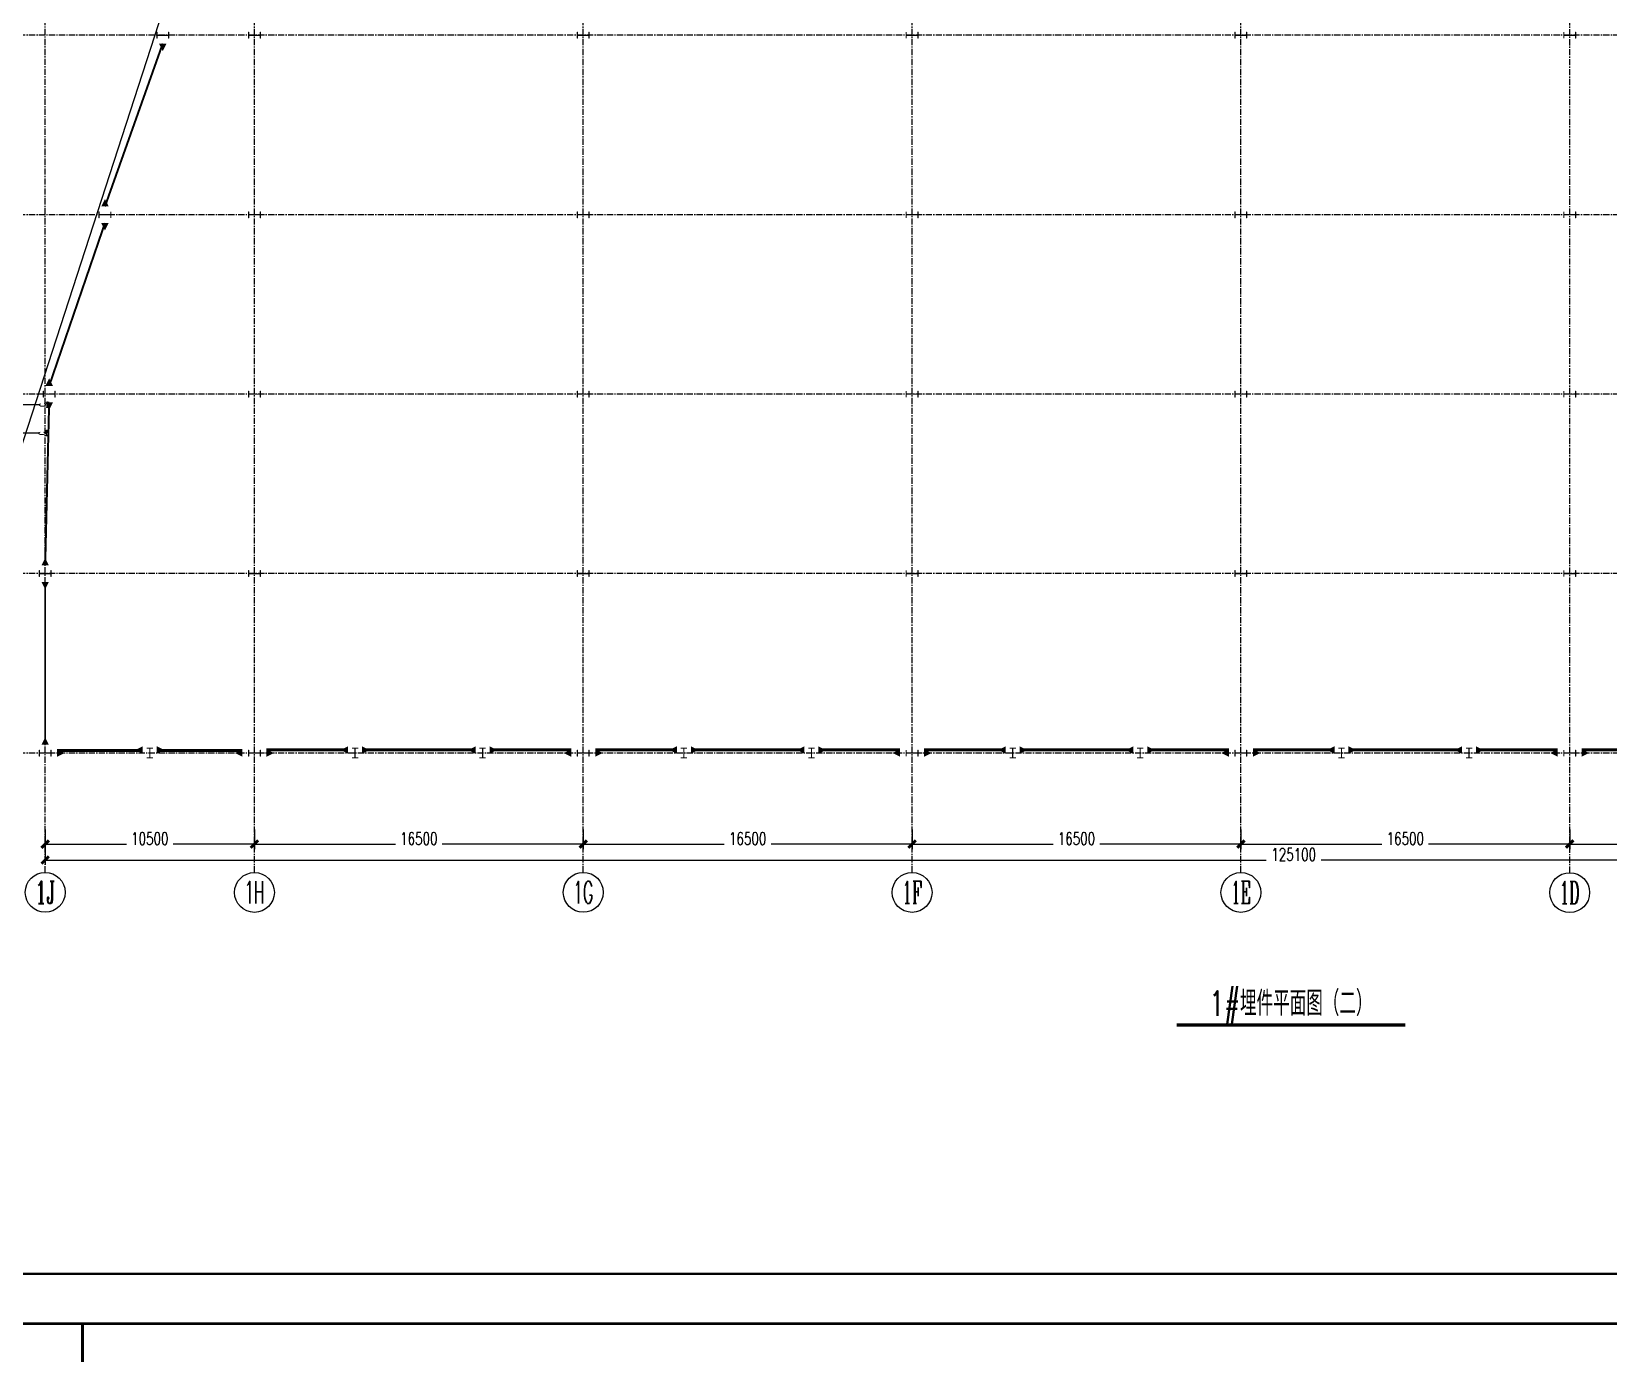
# Model space of a CAD drawing. Extents: x 782294 to 1727252, y -631030 to 17645.
# Drawn here: x 1220017 to 1299147, y -276049 to -209742 of the extents above; entities that cross this region are included whole.
import ezdxf
from ezdxf.enums import TextEntityAlignment as Align

# ---------------------------------------------------------------- set-up
doc = ezdxf.new("R2010")
doc.units = 0
doc.linetypes.add('CENTER', pattern=[2, 1.25, -0.25, 0.25, -0.25])
doc.layers.get('Defpoints').update_dxf_attribs({"color": 210})
for name, color, linetype in [('!ZN1-标注-173', 173, 'Continuous'), ('!ZN3-铝板幕墙-3', 3, 'Continuous'), ('!ZN5-钢材断面-2', 2, 'Continuous'), ('0-cxFrame', 155, 'Continuous'), ('30预埋件', 30, 'Continuous'), ('3符号', 3, 'Continuous'), ('DIM', 173, 'Continuous'), ('DOTE', 1, 'CENTER')]:
    doc.layers.add(name, color=color, linetype=linetype)
for name, color, linetype, lineweight in [('0-cxText', 131, 'Continuous', 25), ('S-bea', 40, 'Continuous', 0), ('S-col', 2, 'Continuous', 0), ('梁', 4, 'Continuous', 18), ('细线', 11, 'Continuous', 9)]:
    doc.layers.add(name, color=color, linetype=linetype, lineweight=lineweight)
doc.styles.add('_TCH_AXIS', font='COMPLEX', dxfattribs={"bigfont": 'GBCBIG'})
doc.styles.add('cx_tuming', font='simhei.ttf')
doc.styles.add('cx_tuqian1', font='')
doc.styles.add('DHTEXT-1', font='romans.shx', dxfattribs={"width": 0.7, "bigfont": 'chinese.shx'})
doc.styles.add('卓越符号', font='ROMANS.shx', dxfattribs={"width": 0.7, "bigfont": 'CHINESE.shx'})
doc.styles.add('黑体', font='simhei.ttf', dxfattribs={"height": 12})
doc.styles.get('cx_tuqian1').set_extended_font_data('SimSun')
doc.dimstyles.new('ZN175', dxfattribs={"dimscale": 175, "dimtxt": 2.5, "dimasz": 1.5, "dimexe": 1, "dimexo": 2, "dimgap": 0.9, "dimtad": 1, "dimdec": 0, "dimdsep": 46, "dimtxsty": 'DHTEXT-1', "dimblk": 'ARCHTICK', "dimcen": 2.5, "dimclrd": 173, "dimclre": 173, "dimclrt": 7, "dimazin": 2, "dimtfac": 1, "dimtdec": 0, "dimtix": 1, "dimtmove": 2, "dimatfit": 3, "dimfxl": 0, "dimtolj": 1, "dimtzin": 0, "dimarcsym": 0})
doc.dimstyles.new('ZN250', dxfattribs={"dimscale": 250, "dimtxt": 2.5, "dimasz": 1.5, "dimexe": 1, "dimexo": 2, "dimgap": 0.9, "dimtad": 1, "dimdec": 0, "dimdsep": 46, "dimtxsty": 'DHTEXT-1', "dimblk": 'ARCHTICK', "dimcen": 2.5, "dimclrd": 173, "dimclre": 173, "dimclrt": 7, "dimazin": 2, "dimtfac": 1, "dimtdec": 0, "dimtix": 1, "dimtmove": 2, "dimatfit": 3, "dimfxl": 0, "dimarcsym": 0})

# ---------------------------------------------------------------- blocks, each defined once
blk = doc.blocks.new('TK22.A1 L(Dragon)')
at = {"layer": '0-cxFrame', "color": 7, "const_width": 0.5}
blk.add_lwpolyline([(0, 0), (-841, 0), (-841, 594), (0, 594)], close=True, dxfattribs=at)
at = {"layer": '0-cxFrame', "const_width": 0.5}
blk.add_lwpolyline([(-80, 10), (-821, 10), (-821, 584), (-80, 584)], close=True, dxfattribs=at)
at = {"style": '黑体', "flags": 4}
blk.add_attdef('图幅', text='', height=3.3, dxfattribs=at).set_placement((-40, 3), align=Align.RIGHT)
at = {"layer": '0-cxText', "flags": 4}
for tag, height, style, p in [('建设单位', 3.5, 'cx_tuming', (-45, 240)), ('项目名称', 3.5, 'cx_tuming', (-45, 210)), ('子项名称', 3.5, 'cx_tuming', (-45, 180)), ('工程编号', 3.3, 'cx_tuqian1', (-35, 165)), ('图名1', 3.5, 'cx_tuming', (-45, 87)), ('图名2', 3.5, 'cx_tuming', (-45, 79)), ('图名3', 3.5, 'cx_tuming', (-45, 71)), ('出图日期', 3.3, 'cx_tuqian1', (-39, 60)), ('专业', 3.3, 'cx_tuqian1', (-55, 52)), ('图号', 3.3, 'cx_tuqian1', (-55, 44)), ('版次', 3.3, 'cx_tuqian1', (-20, 44))]:
    blk.add_attdef(tag, text='', height=height, dxfattribs=dict(at, style=style)).set_placement(p, align=Align.MIDDLE)
at = {"layer": 'Defpoints', "color": 6, "flags": 4}
for tag, height, style, p in [('tufu', 3.3, '黑体', (-12, 12)), ('dwfname', 4, 'cx_tuqian1', (-80, 3))]:
    blk.add_attdef(tag, text='', height=height, dxfattribs=dict(at, style=style)).set_placement(p, align=Align.RIGHT)
blk = doc.blocks.new('_ArchTick')
at = {"color": 0, "linetype": 'ByBlock', "const_width": 0.4}
blk.add_lwpolyline([(-0.5, -0.5), (0.5, 0.5)], dxfattribs=at)
blk = doc.blocks.new('*D1373')
at = {"layer": 'Defpoints', "color": 0, "ltscale": 2500, "transparency": 16777216}
for p in [(0, -3340), (10500, -3340), (10500, -4567)]:
    blk.add_point(p, dxfattribs=at)
at = {"layer": 'DIM', "color": 173, "linetype": 'ByBlock', "lineweight": -2, "ltscale": 2500, "transparency": 16777216}
for p, q in [((0, -3840), (0, -4817)), ((10500, -3840), (10500, -4817)), ((0, -4567), (4077, -4567)), ((10500, -4567), (6423, -4567))]:
    blk.add_line(p, q, dxfattribs=at)
at = {"layer": 'DIM', "color": 173, "lineweight": -2, "ltscale": 2500, "transparency": 16777216, "xscale": 375, "yscale": 375, "zscale": 375, "rotation": 180}
blk.add_blockref('_ArchTick', (0, -4567), dxfattribs=at)
at = {"layer": 'DIM', "color": 173, "lineweight": -2, "ltscale": 2500, "transparency": 16777216, "xscale": 375, "yscale": 375, "zscale": 375}
blk.add_blockref('_ArchTick', (10500, -4567), dxfattribs=at)
at = {"layer": 'DIM', "color": 7, "ltscale": 2500, "transparency": 16777216, "insert": (5250, -4292), "char_height": 625, "attachment_point": 5, "style": 'DHTEXT-1'}
blk.add_mtext('10500', dxfattribs=at)
blk = doc.blocks.new('*D1374')
at = {"layer": 'Defpoints', "color": 0, "ltscale": 2500, "transparency": 16777216}
for p in [(10500, -3340), (27000, -3340), (27000, -4567)]:
    blk.add_point(p, dxfattribs=at)
at = {"layer": 'DIM', "color": 173, "linetype": 'ByBlock', "lineweight": -2, "ltscale": 2500, "transparency": 16777216}
for p, q in [((10500, -3840), (10500, -4817)), ((27000, -3840), (27000, -4817)), ((10500, -4567), (17577, -4567)), ((27000, -4567), (19923, -4567))]:
    blk.add_line(p, q, dxfattribs=at)
at = {"layer": 'DIM', "color": 173, "lineweight": -2, "ltscale": 2500, "transparency": 16777216, "xscale": 375, "yscale": 375, "zscale": 375, "rotation": 180}
blk.add_blockref('_ArchTick', (10500, -4567), dxfattribs=at)
at = {"layer": 'DIM', "color": 173, "lineweight": -2, "ltscale": 2500, "transparency": 16777216, "xscale": 375, "yscale": 375, "zscale": 375}
blk.add_blockref('_ArchTick', (27000, -4567), dxfattribs=at)
at = {"layer": 'DIM', "color": 7, "ltscale": 2500, "transparency": 16777216, "insert": (18750, -4292), "char_height": 625, "attachment_point": 5, "style": 'DHTEXT-1'}
blk.add_mtext('16500', dxfattribs=at)
blk = doc.blocks.new('*D1375')
at = {"layer": 'Defpoints', "color": 0, "ltscale": 2500, "transparency": 16777216}
for p in [(27000, -3340), (43500, -3340), (43500, -4567)]:
    blk.add_point(p, dxfattribs=at)
at = {"layer": 'DIM', "color": 173, "linetype": 'ByBlock', "lineweight": -2, "ltscale": 2500, "transparency": 16777216}
for p, q in [((27000, -3840), (27000, -4817)), ((43500, -3840), (43500, -4817)), ((27000, -4567), (34077, -4567)), ((43500, -4567), (36423, -4567))]:
    blk.add_line(p, q, dxfattribs=at)
at = {"layer": 'DIM', "color": 173, "lineweight": -2, "ltscale": 2500, "transparency": 16777216, "xscale": 375, "yscale": 375, "zscale": 375, "rotation": 180}
blk.add_blockref('_ArchTick', (27000, -4567), dxfattribs=at)
at = {"layer": 'DIM', "color": 173, "lineweight": -2, "ltscale": 2500, "transparency": 16777216, "xscale": 375, "yscale": 375, "zscale": 375}
blk.add_blockref('_ArchTick', (43500, -4567), dxfattribs=at)
at = {"layer": 'DIM', "color": 7, "ltscale": 2500, "transparency": 16777216, "insert": (35250, -4292), "char_height": 625, "attachment_point": 5, "style": 'DHTEXT-1'}
blk.add_mtext('16500', dxfattribs=at)
blk = doc.blocks.new('*D1376')
at = {"layer": 'Defpoints', "color": 0, "ltscale": 2500, "transparency": 16777216}
for p in [(43500, -3340), (60000, -3340), (60000, -4567)]:
    blk.add_point(p, dxfattribs=at)
at = {"layer": 'DIM', "color": 173, "linetype": 'ByBlock', "lineweight": -2, "ltscale": 2500, "transparency": 16777216}
for p, q in [((43500, -3840), (43500, -4817)), ((60000, -3840), (60000, -4817)), ((43500, -4567), (50577, -4567)), ((60000, -4567), (52923, -4567))]:
    blk.add_line(p, q, dxfattribs=at)
at = {"layer": 'DIM', "color": 173, "lineweight": -2, "ltscale": 2500, "transparency": 16777216, "xscale": 375, "yscale": 375, "zscale": 375, "rotation": 180}
blk.add_blockref('_ArchTick', (43500, -4567), dxfattribs=at)
at = {"layer": 'DIM', "color": 173, "lineweight": -2, "ltscale": 2500, "transparency": 16777216, "xscale": 375, "yscale": 375, "zscale": 375}
blk.add_blockref('_ArchTick', (60000, -4567), dxfattribs=at)
at = {"layer": 'DIM', "color": 7, "ltscale": 2500, "transparency": 16777216, "insert": (51750, -4292), "char_height": 625, "attachment_point": 5, "style": 'DHTEXT-1'}
blk.add_mtext('16500', dxfattribs=at)
blk = doc.blocks.new('*D1377')
at = {"layer": 'Defpoints', "color": 0, "ltscale": 2500, "transparency": 16777216}
for p in [(60000, -3340), (76500, -3340), (76500, -4567)]:
    blk.add_point(p, dxfattribs=at)
at = {"layer": 'DIM', "color": 173, "linetype": 'ByBlock', "lineweight": -2, "ltscale": 2500, "transparency": 16777216}
for p, q in [((60000, -3840), (60000, -4817)), ((76500, -3840), (76500, -4817)), ((60000, -4567), (67077, -4567)), ((76500, -4567), (69423, -4567))]:
    blk.add_line(p, q, dxfattribs=at)
at = {"layer": 'DIM', "color": 173, "lineweight": -2, "ltscale": 2500, "transparency": 16777216, "xscale": 375, "yscale": 375, "zscale": 375, "rotation": 180}
blk.add_blockref('_ArchTick', (60000, -4567), dxfattribs=at)
at = {"layer": 'DIM', "color": 173, "lineweight": -2, "ltscale": 2500, "transparency": 16777216, "xscale": 375, "yscale": 375, "zscale": 375}
blk.add_blockref('_ArchTick', (76500, -4567), dxfattribs=at)
at = {"layer": 'DIM', "color": 7, "ltscale": 2500, "transparency": 16777216, "insert": (68250, -4292), "char_height": 625, "attachment_point": 5, "style": 'DHTEXT-1'}
blk.add_mtext('16500', dxfattribs=at)
blk = doc.blocks.new('*D1378')
at = {"layer": 'Defpoints', "color": 0, "ltscale": 2500, "transparency": 16777216}
for p in [(76500, -3340), (93000, -3340), (93000, -4567)]:
    blk.add_point(p, dxfattribs=at)
at = {"layer": 'DIM', "color": 173, "linetype": 'ByBlock', "lineweight": -2, "ltscale": 2500, "transparency": 16777216}
for p, q in [((76500, -3840), (76500, -4817)), ((93000, -3840), (93000, -4817)), ((76500, -4567), (83577, -4567)), ((93000, -4567), (85923, -4567))]:
    blk.add_line(p, q, dxfattribs=at)
at = {"layer": 'DIM', "color": 173, "lineweight": -2, "ltscale": 2500, "transparency": 16777216, "xscale": 375, "yscale": 375, "zscale": 375, "rotation": 180}
blk.add_blockref('_ArchTick', (76500, -4567), dxfattribs=at)
at = {"layer": 'DIM', "color": 173, "lineweight": -2, "ltscale": 2500, "transparency": 16777216, "xscale": 375, "yscale": 375, "zscale": 375}
blk.add_blockref('_ArchTick', (93000, -4567), dxfattribs=at)
at = {"layer": 'DIM', "color": 7, "ltscale": 2500, "transparency": 16777216, "insert": (84750, -4292), "char_height": 625, "attachment_point": 5, "style": 'DHTEXT-1'}
blk.add_mtext('16500', dxfattribs=at)
blk = doc.blocks.new('*D1383')
at = {"layer": 'Defpoints', "color": 0, "ltscale": 2500, "transparency": 16777216}
for p in [(0, -3440), (125100, -3440), (125100, -5367)]:
    blk.add_point(p, dxfattribs=at)
at = {"layer": 'DIM', "color": 173, "linetype": 'ByBlock', "lineweight": -2, "ltscale": 2500, "transparency": 16777216}
for p, q in [((0, -3940), (0, -5617)), ((125100, -3940), (125100, -5617)), ((0, -5367), (61269, -5367)), ((125100, -5367), (64031, -5367))]:
    blk.add_line(p, q, dxfattribs=at)
at = {"layer": 'DIM', "color": 173, "lineweight": -2, "ltscale": 2500, "transparency": 16777216, "xscale": 375, "yscale": 375, "zscale": 375, "rotation": 180}
blk.add_blockref('_ArchTick', (0, -5367), dxfattribs=at)
at = {"layer": 'DIM', "color": 173, "lineweight": -2, "ltscale": 2500, "transparency": 16777216, "xscale": 375, "yscale": 375, "zscale": 375}
blk.add_blockref('_ArchTick', (125100, -5367), dxfattribs=at)
at = {"layer": 'DIM', "color": 7, "ltscale": 2500, "transparency": 16777216, "insert": (62650, -5092), "char_height": 625, "attachment_point": 5, "style": 'DHTEXT-1'}
blk.add_mtext('125100', dxfattribs=at)
blk = doc.blocks.new('卓越-轴号')
blk.add_circle((0, 0), 4)
at = {"color": 0, "style": '_TCH_AXIS', "width": 1.041667, "flags": 8}
blk.add_attdef('A', text='', height=4.48, dxfattribs=at).set_placement((-2, -2.24), (2, -2.24), align=Align.FIT)
blk = doc.blocks.new('20250902091300')
at = {"layer": '细线', "ltscale": 30}
h = blk.add_hatch(color=8, dxfattribs=at)
h.dxf.hatch_style = 1
h.paths.add_polyline_path([(-131, 109), (-131, 121), (-119, 121)])
h = blk.add_hatch(color=8, dxfattribs=at)
h.dxf.hatch_style = 1
h.paths.add_polyline_path([(-131, 34), (-131, 22), (-119, 22)])
h = blk.add_hatch(color=8, dxfattribs=at)
h.dxf.hatch_style = 1
h.paths.add_polyline_path([(131, 109), (131, 121), (119, 121)])
h = blk.add_hatch(color=8, dxfattribs=at)
h.dxf.hatch_style = 1
h.paths.add_polyline_path([(131, 34), (131, 22), (119, 22)])
at = {"layer": '!ZN5-钢材断面-2'}
for p, q in [((-150, 22), (150, 22)), ((-150, 10), (-150, 22)), ((-150, 10), (150, 10)), ((-131, 121), (-131, 22)), ((-119, 121), (-119, 22)), ((119, 121), (119, 22)), ((131, 121), (131, 22)), ((150, 10), (150, 22))]:
    blk.add_line(p, q, dxfattribs=at)
at = {"ltscale": 30}
for points in [[(-131, 109), (-131, 121), (-119, 121)], [(-131, 34), (-131, 22), (-119, 22)], [(131, 109), (131, 121), (119, 121)], [(131, 34), (131, 22), (119, 22)]]:
    blk.add_lwpolyline(points, close=True, dxfattribs=at)
blk = doc.blocks.new('20250903081440')
at = {"ltscale": 50, "rotation": 180}
blk.add_blockref('20250902091300', (0, 10), dxfattribs=at)
at = {"layer": '30预埋件', "style": 'DHTEXT-1', "text_generation_flag": 6, "width": 0.55}
blk.add_attdef('B', (-105, 65), '', height=450, rotation=180, dxfattribs=at)
blk = doc.blocks.new('20250902160431')
at = {"ltscale": 1750, "rotation": 88.59783768856634}
for p in [(82, 17460), (47, 16040)]:
    blk.add_blockref('20250903081440', p, dxfattribs=at).add_auto_attribs({'B': 'c'})
blk = doc.blocks.new('*U293')
at = {"const_width": 0.7}
blk.add_lwpolyline([(-22.96, 0), (22.96, 0)], dxfattribs=at)
at = {"color": 0, "style": '卓越符号', "width": 0.7, "flags": 8}
blk.add_attdef('图名', text='', height=5, dxfattribs=at).set_placement((0, 1.85), align=Align.CENTER)
blk.add_attdef('比例', (25.76, 1.85), '', height=4, dxfattribs=at)
blk = doc.blocks.new('*D1393')
at = {"layer": '!ZN1-标注-173', "color": 173, "linetype": 'ByBlock', "lineweight": -2, "ltscale": 1750, "transparency": 16777216}
for p, q in [((1220433, -228471), (1218281, -228471)), ((1218456, -229891), (1218456, -228471)), ((1220398, -229891), (1218281, -229891))]:
    blk.add_line(p, q, dxfattribs=at)
at = {"layer": 'Defpoints', "color": 0, "ltscale": 1750, "transparency": 16777216}
for p in [(1218456, -228471), (1220783, -228471), (1220748, -229891)]:
    blk.add_point(p, dxfattribs=at)
at = {"layer": '!ZN1-标注-173', "color": 173, "lineweight": -2, "ltscale": 1750, "transparency": 16777216, "xscale": 262.5, "yscale": 262.5, "zscale": 262.5}
for p, rotation in [((1218456, -228471), 90), ((1218456, -229891), 270)]:
    blk.add_blockref('_ArchTick', p, dxfattribs=dict(at, rotation=rotation))
at = {"layer": '!ZN1-标注-173', "color": 7, "ltscale": 1750, "transparency": 16777216, "insert": (1218080, -229181), "char_height": 437.5, "attachment_point": 5, "rotation": 90, "style": 'DHTEXT-1'}
blk.add_mtext('\\A1;1420', dxfattribs=at)
blk = doc.blocks.new('20250922143512')
at = {"layer": 'S-col'}
blk.add_lwpolyline([(-0.375, -0.188), (-0.375, 0.187), (-0.36, 0.187), (-0.36, 0.005), (0.36, 0.005), (0.36, 0.187), (0.375, 0.187), (0.375, -0.188), (0.36, -0.188), (0.36, -0.005), (-0.36, -0.005), (-0.36, -0.188)], close=True, dxfattribs=at)
blk = doc.blocks.new('A$Ccfb95ebe')
at = {"layer": 'S-bea'}
for points in [[(5900, 35585, 375, 0, 0), (5900, 35210, 375, 0, 0)], [(3000, 27415, 375, 0, 0), (3000, 27790, 375, 0, 0)], [(3000, 26585, 375, 0, 0), (3000, 26210, 375, 0, 0)], [(200, 18415, 375, 0, 0), (200, 18790, 375, 0, 0)], [(200, 17585, 375, 0, 0), (200, 17210, 375, 0, 0)], [(0, 9415, 375, 0, 0), (0, 9790, 375, 0, 0)], [(0, 8585, 375, 0, 0), (0, 8210, 375, 0, 0)], [(0, 415, 375, 0, 0), (0, 790, 375, 0, 0)], [(600, 0, 375, 0, 0), (975, 0, 375, 0, 0)], [(4900, 150, 375, 0, 0), (4525, 150, 375, 0, 0)], [(5600, 150, 375, 0, 0), (5975, 150, 375, 0, 0)], [(9900, 0, 375, 0, 0), (9525, 0, 375, 0, 0)], [(9900, 0, 375, 0, 0), (9525, 0, 375, 0, 0)], [(11100, 0, 375, 0, 0), (11475, 0, 375, 0, 0)], [(15200, 150, 375, 0, 0), (14825, 150, 375, 0, 0)], [(15900, 150, 375, 0, 0), (16275, 150, 375, 0, 0)], [(21600, 150, 375, 0, 0), (21225, 150, 375, 0, 0)], [(22300, 150, 375, 0, 0), (22675, 150, 375, 0, 0)], [(26400, 0, 375, 0, 0), (26025, 0, 375, 0, 0)], [(26400, 0, 375, 0, 0), (26025, 0, 375, 0, 0)], [(27600, 0, 375, 0, 0), (27975, 0, 375, 0, 0)], [(31700, 150, 375, 0, 0), (31325, 150, 375, 0, 0)], [(32400, 150, 375, 0, 0), (32775, 150, 375, 0, 0)], [(38100, 150, 375, 0, 0), (37725, 150, 375, 0, 0)], [(38800, 150, 375, 0, 0), (39175, 150, 375, 0, 0)], [(42900, 0, 375, 0, 0), (42525, 0, 375, 0, 0)], [(42900, 0, 375, 0, 0), (42525, 0, 375, 0, 0)], [(44100, 0, 375, 0, 0), (44475, 0, 375, 0, 0)], [(48200, 150, 375, 0, 0), (47825, 150, 375, 0, 0)], [(48900, 150, 375, 0, 0), (49275, 150, 375, 0, 0)], [(54600, 150, 375, 0, 0), (54225, 150, 375, 0, 0)], [(55300, 150, 375, 0, 0), (55675, 150, 375, 0, 0)], [(59400, 0, 375, 0, 0), (59025, 0, 375, 0, 0)], [(59400, 0, 375, 0, 0), (59025, 0, 375, 0, 0)], [(60600, 0, 375, 0, 0), (60975, 0, 375, 0, 0)], [(64700, 150, 375, 0, 0), (64325, 150, 375, 0, 0)], [(65400, 150, 375, 0, 0), (65775, 150, 375, 0, 0)], [(71100, 150, 375, 0, 0), (70725, 150, 375, 0, 0)], [(71800, 150, 375, 0, 0), (72175, 150, 375, 0, 0)], [(75900, 0, 375, 0, 0), (75525, 0, 375, 0, 0)], [(75900, 0, 375, 0, 0), (75525, 0, 375, 0, 0)], [(77100, 0, 375, 0, 0), (77475, 0, 375, 0, 0)]]:
    blk.add_lwpolyline(points, format="xyseb", dxfattribs=at)
at = {"layer": 'S-bea', "const_width": 150}
for points in [[(600, 125), (4900, 125)], [(5600, 125), (9900, 125)], [(11100, 163), (15200, 163)], [(15900, 163), (21600, 163)], [(22300, 163), (26400, 163)], [(27600, 163), (31700, 163)], [(32400, 163), (38100, 163)], [(38800, 163), (42900, 163)], [(44100, 163), (48200, 163)], [(48900, 163), (54600, 163)], [(55300, 163), (59400, 163)], [(60600, 163), (64700, 163)], [(65400, 163), (71100, 163)], [(71800, 163), (75900, 163)], [(77100, 163), (81200, 163)]]:
    blk.add_lwpolyline(points, dxfattribs=at)
at = {"layer": 'S-col'}
for points in [[(5100, -250), (5400, -250), (5400, -238), (5254, -238), (5254, 238), (5400, 238), (5400, 250), (5100, 250), (5100, 238), (5246, 238), (5246, -238), (5100, -238)], [(15700, -250), (15400, -250), (15400, -238), (15546, -238), (15546, 238), (15400, 238), (15400, 250), (15700, 250), (15700, 238), (15554, 238), (15554, -238), (15700, -238)], [(21800, -250), (22100, -250), (22100, -238), (21954, -238), (21954, 238), (22100, 238), (22100, 250), (21800, 250), (21800, 238), (21946, 238), (21946, -238), (21800, -238)], [(32200, -250), (31900, -250), (31900, -238), (32046, -238), (32046, 238), (31900, 238), (31900, 250), (32200, 250), (32200, 238), (32054, 238), (32054, -238), (32200, -238)], [(38300, -250), (38600, -250), (38600, -238), (38454, -238), (38454, 238), (38600, 238), (38600, 250), (38300, 250), (38300, 238), (38446, 238), (38446, -238), (38300, -238)], [(48700, -250), (48400, -250), (48400, -238), (48546, -238), (48546, 238), (48400, 238), (48400, 250), (48700, 250), (48700, 238), (48554, 238), (48554, -238), (48700, -238)], [(54800, -250), (55100, -250), (55100, -238), (54954, -238), (54954, 238), (55100, 238), (55100, 250), (54800, 250), (54800, 238), (54946, 238), (54946, -238), (54800, -238)], [(65200, -250), (64900, -250), (64900, -238), (65046, -238), (65046, 238), (64900, 238), (64900, 250), (65200, 250), (65200, 238), (65054, 238), (65054, -238), (65200, -238)], [(71300, -250), (71600, -250), (71600, -238), (71454, -238), (71454, 238), (71600, 238), (71600, 250), (71300, 250), (71300, 238), (71446, 238), (71446, -238), (71300, -238)]]:
    blk.add_lwpolyline(points, close=True, dxfattribs=at)
at = {"layer": '梁', "linetype": 'Continuous', "const_width": 100}
for points in [[(3000, 27415), (5900, 35585)], [(200, 18415), (3000, 26585)], [(0, 9415), (200, 17585)], [(0, 415), (0, 8585)]]:
    blk.add_lwpolyline(points, dxfattribs=at)
at = {"layer": 'S-col', "xscale": 800.0000000000005, "yscale": 800.0000000000005, "zscale": 800.0000000000005}
for p in [(5900, 36000), (10500, 36000), (27000, 36000), (43500, 36000), (60000, 36000), (76500, 36000), (3000, 27000), (10500, 27000), (27000, 27000), (43500, 27000), (60000, 27000), (76500, 27000), (200, 18000), (10500, 18000), (27000, 18000), (43500, 18000), (60000, 18000), (76500, 18000), (0, 9000), (10500, 9000), (27000, 9000), (43500, 9000), (60000, 9000), (76500, 9000), (0, 0), (10500, 0), (27000, 0), (43500, 0), (60000, 0), (76500, 0)]:
    blk.add_blockref('20250922143512', p, dxfattribs=at)
blk = doc.blocks.new('20250901082728')
at = {"layer": 'DOTE', "ltscale": 250}
for p, q in [((0, -5988.9), (0, 99667.3)), ((10500, -5994), (10500, 99662.3)), ((27000, -5993.9), (27000, 99662.3)), ((43500, -5993.9), (43500, 99662.3)), ((60000, -5994.5), (60000, 99662.3)), ((76500, -6003), (76500, 99662.3)), ((109500, 36000), (-8092.2, 36000)), ((109500, 27000), (-8092.2, 27000)), ((109500, 18000), (-8092.2, 18000)), ((109500, 9000), (-8092.2, 9000)), ((109500, 0), (-8092.2, 0))]:
    blk.add_line(p, q, dxfattribs=at)
at = {"layer": 'DOTE', "linetype": 'ByBlock'}
blk.add_lwpolyline([(-2087.6, 12582.6), (24399, 94214.7)], dxfattribs=at)
at = {"layer": '3符号', "color": 7}
ref = blk.add_blockref('卓越-轴号', (1.1, -6988.9), dxfattribs=dict(at, xscale=250, yscale=250, zscale=250))
ref.add_attrib('A', '1J', dxfattribs={"layer": '0', "color": 0, "height": 1120, "style": '_TCH_AXIS', "width": 0.721154}).set_placement((-498.9, -7548.9), (501.1, -7548.9), align=Align.FIT)
ref = blk.add_blockref('卓越-轴号', (10501.1, -6994), dxfattribs=dict(at, xscale=250, yscale=250, zscale=250))
ref.add_attrib('A', '1H', dxfattribs={"layer": '0', "color": 0, "height": 1120, "style": '_TCH_AXIS', "width": 0.535714}).set_placement((10001.1, -7554), (11001.1, -7554), align=Align.FIT)
ref = blk.add_blockref('卓越-轴号', (27001.1, -6988.9), dxfattribs=dict(at, xscale=250, yscale=250, zscale=250))
ref.add_attrib('A', '1G', dxfattribs={"layer": '0', "color": 0, "height": 1120, "style": '_TCH_AXIS', "width": 0.568182}).set_placement((26501.1, -7548.9), (27501.1, -7548.9), align=Align.FIT)
ref = blk.add_blockref('卓越-轴号', (43501.1, -6993.9), dxfattribs=dict(at, xscale=250, yscale=250, zscale=250))
ref.add_attrib('A', '1F', dxfattribs={"layer": '0', "color": 0, "height": 1120, "style": '_TCH_AXIS', "width": 0.604839}).set_placement((43001.1, -7553.9), (44001.1, -7553.9), align=Align.FIT)
ref = blk.add_blockref('卓越-轴号', (60001.1, -6994.5), dxfattribs=dict(at, xscale=250, yscale=250, zscale=250))
ref.add_attrib('A', '1E', dxfattribs={"layer": '0', "color": 0, "height": 1120, "style": '_TCH_AXIS', "width": 0.604839}).set_placement((59501.1, -7554.5), (60501.1, -7554.5), align=Align.FIT)
ref = blk.add_blockref('卓越-轴号', (76501.1, -7003), dxfattribs=dict(at, xscale=250, yscale=250, zscale=250))
ref.add_attrib('A', '1D', dxfattribs={"layer": '0', "color": 0, "height": 1120, "style": '_TCH_AXIS', "width": 0.585938}).set_placement((76001.1, -7563), (77001.1, -7563), align=Align.FIT)
at = {"layer": 'DIM', "ltscale": 2500}
for base, p1, p2, picture, middle in [((10500, -4566.7), (0, -3340), (10500, -3340), '*D1373', (5250, -4291.7)), ((125100, -5366.7), (0, -3440), (125100, -3440), '*D1383', (62650, -5091.7)), ((27000, -4566.7), (10500, -3340), (27000, -3340), '*D1374', (18750, -4291.7)), ((43500, -4566.7), (27000, -3340), (43500, -3340), '*D1375', (35250, -4291.7)), ((60000, -4566.7), (43500, -3340), (60000, -3340), '*D1376', (51750, -4291.7)), ((76500, -4566.7), (60000, -3340), (76500, -3340), '*D1377', (68250, -4291.7)), ((93000, -4566.7), (76500, -3340), (93000, -3340), '*D1378', (84750, -4291.7))]:
    dim = blk.add_linear_dim(base=base, p1=p1, p2=p2, angle=0, dimstyle='ZN250', dxfattribs=at)
    dim.commit()
    dim.dimension.update_dxf_attribs({"geometry": picture, "text_midpoint": middle, "dimtype": 129})

msp = doc.modelspace()

# ---------------------------------------------------------------- block references
at = {"layer": '!ZN3-铝板幕墙-3', "ltscale": 1750}
msp.add_blockref('A$Ccfb95ebe', (1220701.4, -245931.2), dxfattribs=at)
at = {"ltscale": 2000}
msp.add_blockref('20250901082728', (1220701.4, -245931.2), dxfattribs=at)
at = {"ltscale": 500}
msp.add_blockref('20250902160431', (1220701.3, -245931.2), dxfattribs=at)
at = {"layer": '0-cxFrame'}
for p, xscale, yscale, zscale in [((1390776.7, -274555.4), 250, 250, 250), ((1222576.7, -452755.4), 300, 300, 300), ((1474876.7, -452755.4), 300, 300, 300)]:
    msp.add_blockref('TK22.A1 L(Dragon)', p, dxfattribs=dict(at, xscale=xscale, yscale=yscale, zscale=zscale))
at = {"layer": '3符号', "color": 7}
ref = msp.add_blockref('*U293', (1283214.1, -259575), dxfattribs=dict(at, xscale=250, yscale=250, zscale=250))
ref.add_attrib('图名', '1#埋件平面图（二）', dxfattribs={"layer": '0', "color": 0, "height": 1250, "style": '卓越符号', "width": 0.7}).set_placement((1283214.1, -259113.3), align=Align.CENTER)

# ---------------------------------------------------------------- dimensions: what is measured, and where the dimension line sits
at = {"layer": '!ZN1-标注-173', "ltscale": 1750}
dim = msp.add_linear_dim(base=(1218456.2, -228471.4), p1=(1220748.5, -229891.4), p2=(1220783.2, -228471.4), angle=90, dimstyle='ZN175', dxfattribs=at)
dim.commit()
dim.dimension.update_dxf_attribs({"geometry": '*D1393', "text_midpoint": (1218080, -229181.4)})

doc.saveas('drawing.dxf')
